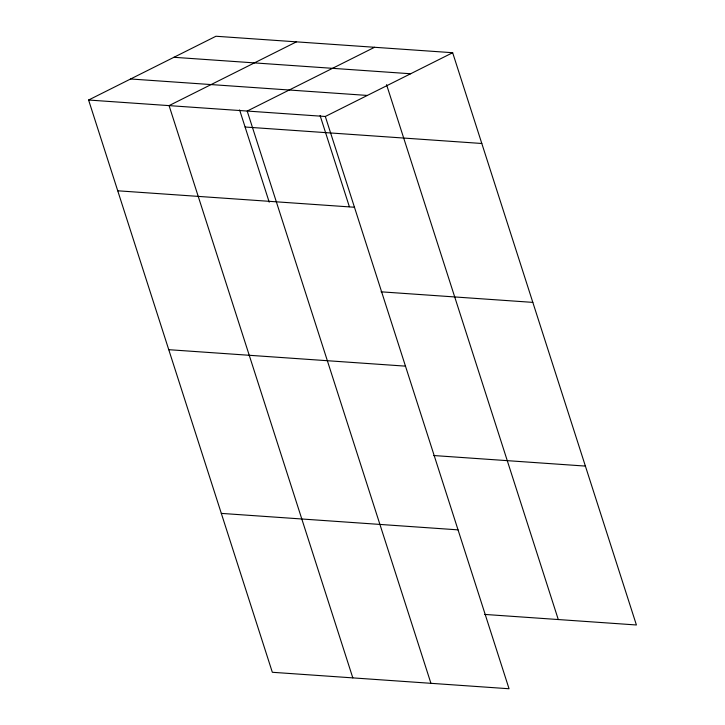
<?xml version="1.0" encoding="UTF-8"?>
<svg xmlns="http://www.w3.org/2000/svg" width="725" height="725" viewBox="0 0 725 725"><rect width="100%" height="100%" fill="white"/><g stroke="black" fill="none" stroke-linecap="round" stroke-linejoin="round"><path stroke-width="1.09" d="M88.595 100.023L325.317 116.48L509.05 688.75L272.337 672.283L88.595 100.023L215.95 36.25L452.663 52.717L636.405 624.977L484.635 614.419M296.434 41.851L169.079 105.614L352.821 677.884M374.553 47.279L247.198 111.052L430.931 683.312M325.317 116.48L452.663 52.717M173.927 57.293L410.64 73.76M130.627 78.98L367.339 95.437M245.095 127.02L481.808 143.487M117.74 190.793L354.462 207.25M381.051 291.822L532.821 302.379M168.753 349.686L405.474 366.143M433.613 455.527L585.383 466.084M221.315 513.391L458.037 529.857M386.552 84.653L558.286 619.549M320.087 115.529L349.359 206.698M239.603 109.928L269.22 202.175"/></g></svg>
